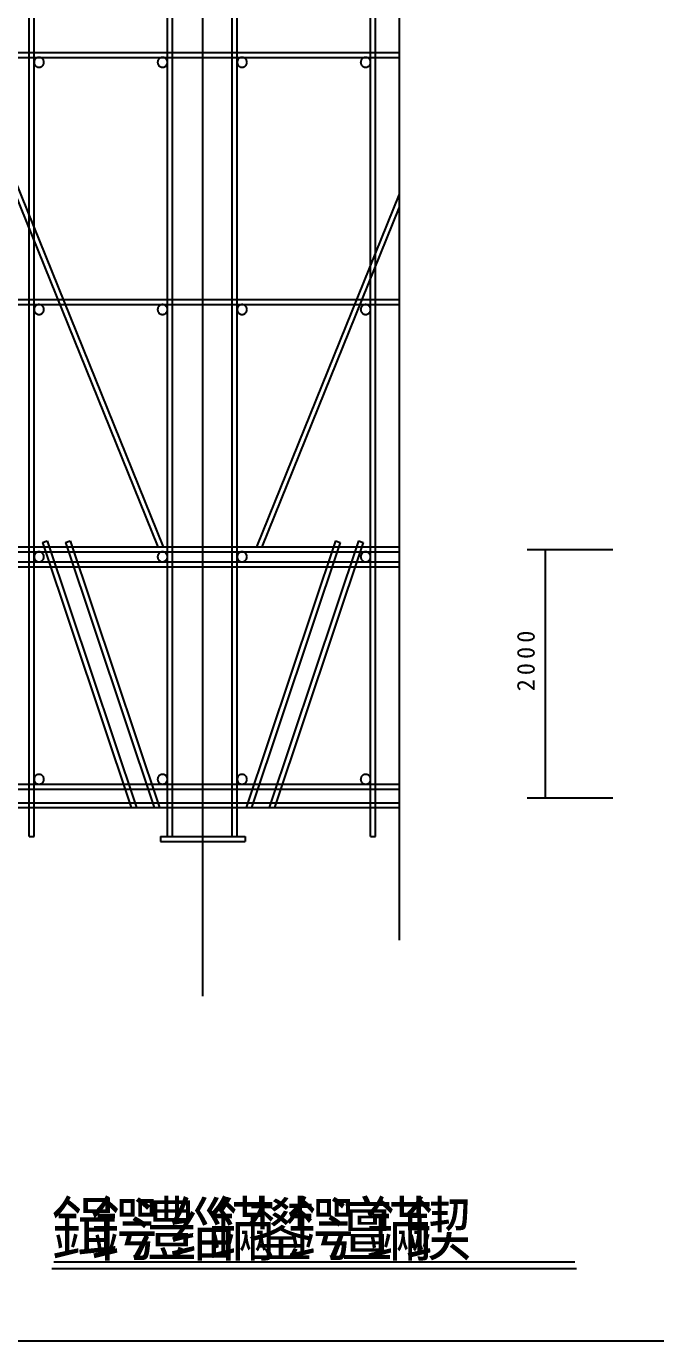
# Model space of a CAD drawing. Header units: metres. Extents: x 0 to 420, y 0 to 297.
# Drawn here: x 181.1 to 252.6, y 0 to 149.2 of the extents above; entities that cross this region are included whole.
import ezdxf

# ---------------------------------------------------------------- set-up
doc = ezdxf.new("R2010")
doc.units = ezdxf.units.M
doc.layers.add(' ', color=7, linetype='Continuous')

msp = doc.modelspace()

# ---------------------------------------------------------------- linework, layer by layer
at = {"layer": ' '}
for p, q in [((201.18, 39.12), (201.18, 291.04)), ((247.75, 89.76), (238.02, 89.76)), ((240.04, 89.76), (240.04, 61.59)), ((247.75, 61.59), (238.02, 61.59))]:
    msp.add_line(p, q, dxfattribs=at)
for p, q in [((118.3, 282.15), (196.05, 90.09)), ((118.91, 282.15), (196.66, 90.09)), ((181.45, 57.21), (181.45, 282.79)), ((182.01, 57.21), (182.01, 282.79)), ((197.16, 57.21), (197.16, 282.79)), ((197.72, 57.21), (197.72, 282.79)), ((204.51, 57.21), (204.51, 282.79)), ((205.08, 57.21), (205.08, 282.79)), ((220.23, 57.21), (220.23, 282.79)), ((220.79, 57.21), (220.79, 282.79)), ((223.49, 161.08), (223.49, 45.46)), ((84.74, 146.2), (223.49, 146.2)), ((84.74, 145.64), (223.49, 145.64)), ((223.49, 130.13), (207.28, 90.09)), ((223.49, 128.63), (207.89, 90.09)), ((84.74, 118.15), (223.49, 118.15)), ((84.74, 117.58), (223.49, 117.58)), ((84.74, 90.09), (223.49, 90.09)), ((84.74, 89.53), (223.49, 89.53)), ((182.97, 90.6), (183.5, 90.77)), ((182.97, 90.6), (193.05, 60.5)), ((183.5, 90.77), (193.64, 60.5)), ((185.57, 90.6), (186.1, 90.77)), ((185.57, 90.6), (195.65, 60.5)), ((186.1, 90.77), (196.25, 60.5)), ((216.26, 90.77), (206.11, 60.5)), ((216.79, 90.6), (206.71, 60.5)), ((218.86, 90.77), (208.72, 60.5)), ((219.39, 90.6), (209.31, 60.5)), ((216.26, 90.77), (216.79, 90.6)), ((218.86, 90.77), (219.39, 90.6)), ((84.74, 88.4), (223.49, 88.4)), ((84.74, 87.84), (223.49, 87.84)), ((84.74, 63.15), (223.49, 63.15)), ((84.74, 62.59), (223.49, 62.59)), ((84.74, 61.06), (223.49, 61.06)), ((84.74, 60.5), (223.49, 60.5)), ((181.45, 57.21), (182.01, 57.21)), ((196.38, 57.21), (205.98, 57.21)), ((196.38, 57.21), (196.38, 56.65)), ((205.98, 57.21), (205.98, 56.65)), ((220.23, 57.21), (220.79, 57.21)), ((196.38, 56.65), (205.98, 56.65)), ((184.05, 8.19), (243.6, 8.19)), ((184.24, 8.95), (243.41, 8.95)), ((0, 0), (420, 0))]:
    msp.add_line(p, q)
for points in [[(183.13, 145.08), (183.13, 145.14), (183.12, 145.19), (183.11, 145.24), (183.09, 145.3), (183.07, 145.35), (183.04, 145.39), (183, 145.44), (182.97, 145.48), (182.93, 145.52), (182.88, 145.55), (182.84, 145.58), (182.79, 145.6), (182.73, 145.62), (182.68, 145.63), (182.63, 145.64), (182.57, 145.64), (182.52, 145.64), (182.46, 145.63), (182.41, 145.62), (182.36, 145.6), (182.31, 145.58), (182.26, 145.55), (182.21, 145.52), (182.17, 145.48), (182.14, 145.44), (182.1, 145.39), (182.08, 145.35), (182.05, 145.3), (182.03, 145.24), (182.02, 145.19), (182.01, 145.14), (182.01, 145.08), (182.01, 145.03), (182.02, 144.97), (182.03, 144.92), (182.05, 144.87), (182.08, 144.82), (182.1, 144.77), (182.14, 144.73), (182.17, 144.68), (182.21, 144.65), (182.26, 144.61), (182.31, 144.59), (182.36, 144.56), (182.41, 144.54), (182.46, 144.53), (182.52, 144.52), (182.57, 144.52), (182.63, 144.52), (182.68, 144.53), (182.73, 144.54), (182.79, 144.56), (182.84, 144.59), (182.88, 144.61), (182.93, 144.65), (182.97, 144.68), (183, 144.73), (183.04, 144.77), (183.07, 144.82), (183.09, 144.87), (183.11, 144.92), (183.12, 144.97), (183.13, 145.03), (183.13, 145.08)], [(197.16, 145.08), (197.16, 145.14), (197.15, 145.19), (197.14, 145.24), (197.12, 145.3), (197.09, 145.35), (197.07, 145.39), (197.03, 145.44), (197, 145.48), (196.96, 145.52), (196.91, 145.55), (196.86, 145.58), (196.81, 145.6), (196.76, 145.62), (196.71, 145.63), (196.66, 145.64), (196.6, 145.64), (196.55, 145.64), (196.49, 145.63), (196.44, 145.62), (196.39, 145.6), (196.34, 145.58), (196.29, 145.55), (196.24, 145.52), (196.2, 145.48), (196.17, 145.44), (196.13, 145.39), (196.11, 145.35), (196.08, 145.3), (196.06, 145.24), (196.05, 145.19), (196.04, 145.14), (196.04, 145.08), (196.04, 145.03), (196.05, 144.97), (196.06, 144.92), (196.08, 144.87), (196.11, 144.82), (196.13, 144.77), (196.17, 144.73), (196.2, 144.68), (196.24, 144.65), (196.29, 144.61), (196.34, 144.59), (196.39, 144.56), (196.44, 144.54), (196.49, 144.53), (196.55, 144.52), (196.6, 144.52), (196.66, 144.52), (196.71, 144.53), (196.76, 144.54), (196.81, 144.56), (196.86, 144.59), (196.91, 144.61), (196.96, 144.65), (197, 144.68), (197.03, 144.73), (197.07, 144.77), (197.09, 144.82), (197.12, 144.87), (197.14, 144.92), (197.15, 144.97), (197.16, 145.03), (197.16, 145.08)], [(206.2, 145.08), (206.19, 145.14), (206.19, 145.19), (206.17, 145.24), (206.15, 145.3), (206.13, 145.35), (206.1, 145.39), (206.07, 145.44), (206.03, 145.48), (205.99, 145.52), (205.95, 145.55), (205.9, 145.58), (205.85, 145.6), (205.8, 145.62), (205.75, 145.63), (205.69, 145.64), (205.64, 145.64), (205.58, 145.64), (205.53, 145.63), (205.47, 145.62), (205.42, 145.6), (205.37, 145.58), (205.32, 145.55), (205.28, 145.52), (205.24, 145.48), (205.2, 145.44), (205.17, 145.39), (205.14, 145.35), (205.12, 145.3), (205.1, 145.24), (205.09, 145.19), (205.08, 145.14), (205.08, 145.08), (205.08, 145.03), (205.09, 144.97), (205.1, 144.92), (205.12, 144.87), (205.14, 144.82), (205.17, 144.77), (205.2, 144.73), (205.24, 144.68), (205.28, 144.65), (205.32, 144.61), (205.37, 144.59), (205.42, 144.56), (205.47, 144.54), (205.53, 144.53), (205.58, 144.52), (205.64, 144.52), (205.69, 144.52), (205.75, 144.53), (205.8, 144.54), (205.85, 144.56), (205.9, 144.59), (205.95, 144.61), (205.99, 144.65), (206.03, 144.68), (206.07, 144.73), (206.1, 144.77), (206.13, 144.82), (206.15, 144.87), (206.17, 144.92), (206.19, 144.97), (206.19, 145.03), (206.2, 145.08)], [(220.23, 145.08), (220.22, 145.14), (220.22, 145.19), (220.2, 145.24), (220.18, 145.3), (220.16, 145.35), (220.13, 145.39), (220.1, 145.44), (220.06, 145.48), (220.02, 145.52), (219.98, 145.55), (219.93, 145.58), (219.88, 145.6), (219.83, 145.62), (219.78, 145.63), (219.72, 145.64), (219.67, 145.64), (219.61, 145.64), (219.56, 145.63), (219.5, 145.62), (219.45, 145.6), (219.4, 145.58), (219.35, 145.55), (219.31, 145.52), (219.27, 145.48), (219.23, 145.44), (219.2, 145.39), (219.17, 145.35), (219.15, 145.3), (219.13, 145.24), (219.12, 145.19), (219.11, 145.14), (219.1, 145.08), (219.11, 145.03), (219.12, 144.97), (219.13, 144.92), (219.15, 144.87), (219.17, 144.82), (219.2, 144.77), (219.23, 144.73), (219.27, 144.68), (219.31, 144.65), (219.35, 144.61), (219.4, 144.59), (219.45, 144.56), (219.5, 144.54), (219.56, 144.53), (219.61, 144.52), (219.67, 144.52), (219.72, 144.52), (219.78, 144.53), (219.83, 144.54), (219.88, 144.56), (219.93, 144.59), (219.98, 144.61), (220.02, 144.65), (220.06, 144.68), (220.1, 144.73), (220.13, 144.77), (220.16, 144.82), (220.18, 144.87), (220.2, 144.92), (220.22, 144.97), (220.22, 145.03), (220.23, 145.08)], [(183.13, 117.02), (183.13, 117.08), (183.12, 117.13), (183.11, 117.19), (183.09, 117.24), (183.07, 117.29), (183.04, 117.33), (183, 117.38), (182.97, 117.42), (182.93, 117.46), (182.88, 117.49), (182.84, 117.52), (182.79, 117.54), (182.73, 117.56), (182.68, 117.57), (182.63, 117.58), (182.57, 117.58), (182.52, 117.58), (182.46, 117.57), (182.41, 117.56), (182.36, 117.54), (182.31, 117.52), (182.26, 117.49), (182.21, 117.46), (182.17, 117.42), (182.14, 117.38), (182.1, 117.33), (182.08, 117.29), (182.05, 117.24), (182.03, 117.19), (182.02, 117.13), (182.01, 117.08), (182.01, 117.02), (182.01, 116.97), (182.02, 116.91), (182.03, 116.86), (182.05, 116.81), (182.08, 116.76), (182.1, 116.71), (182.14, 116.67), (182.17, 116.63), (182.21, 116.59), (182.26, 116.56), (182.31, 116.53), (182.36, 116.5), (182.41, 116.49), (182.46, 116.47), (182.52, 116.46), (182.57, 116.46), (182.63, 116.46), (182.68, 116.47), (182.73, 116.49), (182.79, 116.5), (182.84, 116.53), (182.88, 116.56), (182.93, 116.59), (182.97, 116.63), (183, 116.67), (183.04, 116.71), (183.07, 116.76), (183.09, 116.81), (183.11, 116.86), (183.12, 116.91), (183.13, 116.97), (183.13, 117.02)], [(197.16, 117.02), (197.16, 117.08), (197.15, 117.13), (197.14, 117.19), (197.12, 117.24), (197.09, 117.29), (197.07, 117.33), (197.03, 117.38), (197, 117.42), (196.96, 117.46), (196.91, 117.49), (196.86, 117.52), (196.81, 117.54), (196.76, 117.56), (196.71, 117.57), (196.66, 117.58), (196.6, 117.58), (196.55, 117.58), (196.49, 117.57), (196.44, 117.56), (196.39, 117.54), (196.34, 117.52), (196.29, 117.49), (196.24, 117.46), (196.2, 117.42), (196.17, 117.38), (196.13, 117.33), (196.11, 117.29), (196.08, 117.24), (196.06, 117.19), (196.05, 117.13), (196.04, 117.08), (196.04, 117.02), (196.04, 116.97), (196.05, 116.91), (196.06, 116.86), (196.08, 116.81), (196.11, 116.76), (196.13, 116.71), (196.17, 116.67), (196.2, 116.63), (196.24, 116.59), (196.29, 116.56), (196.34, 116.53), (196.39, 116.5), (196.44, 116.49), (196.49, 116.47), (196.55, 116.46), (196.6, 116.46), (196.66, 116.46), (196.71, 116.47), (196.76, 116.49), (196.81, 116.5), (196.86, 116.53), (196.91, 116.56), (196.96, 116.59), (197, 116.63), (197.03, 116.67), (197.07, 116.71), (197.09, 116.76), (197.12, 116.81), (197.14, 116.86), (197.15, 116.91), (197.16, 116.97), (197.16, 117.02)], [(206.2, 117.02), (206.19, 117.08), (206.19, 117.13), (206.17, 117.19), (206.15, 117.24), (206.13, 117.29), (206.1, 117.33), (206.07, 117.38), (206.03, 117.42), (205.99, 117.46), (205.95, 117.49), (205.9, 117.52), (205.85, 117.54), (205.8, 117.56), (205.75, 117.57), (205.69, 117.58), (205.64, 117.58), (205.58, 117.58), (205.53, 117.57), (205.47, 117.56), (205.42, 117.54), (205.37, 117.52), (205.32, 117.49), (205.28, 117.46), (205.24, 117.42), (205.2, 117.38), (205.17, 117.33), (205.14, 117.29), (205.12, 117.24), (205.1, 117.19), (205.09, 117.13), (205.08, 117.08), (205.08, 117.02), (205.08, 116.97), (205.09, 116.91), (205.1, 116.86), (205.12, 116.81), (205.14, 116.76), (205.17, 116.71), (205.2, 116.67), (205.24, 116.63), (205.28, 116.59), (205.32, 116.56), (205.37, 116.53), (205.42, 116.5), (205.47, 116.49), (205.53, 116.47), (205.58, 116.46), (205.64, 116.46), (205.69, 116.46), (205.75, 116.47), (205.8, 116.49), (205.85, 116.5), (205.9, 116.53), (205.95, 116.56), (205.99, 116.59), (206.03, 116.63), (206.07, 116.67), (206.1, 116.71), (206.13, 116.76), (206.15, 116.81), (206.17, 116.86), (206.19, 116.91), (206.19, 116.97), (206.2, 117.02)], [(220.23, 117.02), (220.22, 117.08), (220.22, 117.13), (220.2, 117.19), (220.18, 117.24), (220.16, 117.29), (220.13, 117.33), (220.1, 117.38), (220.06, 117.42), (220.02, 117.46), (219.98, 117.49), (219.93, 117.52), (219.88, 117.54), (219.83, 117.56), (219.78, 117.57), (219.72, 117.58), (219.67, 117.58), (219.61, 117.58), (219.56, 117.57), (219.5, 117.56), (219.45, 117.54), (219.4, 117.52), (219.35, 117.49), (219.31, 117.46), (219.27, 117.42), (219.23, 117.38), (219.2, 117.33), (219.17, 117.29), (219.15, 117.24), (219.13, 117.19), (219.12, 117.13), (219.11, 117.08), (219.1, 117.02), (219.11, 116.97), (219.12, 116.91), (219.13, 116.86), (219.15, 116.81), (219.17, 116.76), (219.2, 116.71), (219.23, 116.67), (219.27, 116.63), (219.31, 116.59), (219.35, 116.56), (219.4, 116.53), (219.45, 116.5), (219.5, 116.49), (219.56, 116.47), (219.61, 116.46), (219.67, 116.46), (219.72, 116.46), (219.78, 116.47), (219.83, 116.49), (219.88, 116.5), (219.93, 116.53), (219.98, 116.56), (220.02, 116.59), (220.06, 116.63), (220.1, 116.67), (220.13, 116.71), (220.16, 116.76), (220.18, 116.81), (220.2, 116.86), (220.22, 116.91), (220.22, 116.97), (220.23, 117.02)], [(183.13, 88.96), (183.13, 89.02), (183.12, 89.07), (183.11, 89.13), (183.09, 89.18), (183.07, 89.23), (183.04, 89.28), (183, 89.32), (182.97, 89.36), (182.93, 89.4), (182.88, 89.43), (182.84, 89.46), (182.79, 89.48), (182.73, 89.5), (182.68, 89.52), (182.63, 89.52), (182.57, 89.53), (182.52, 89.52), (182.46, 89.52), (182.41, 89.5), (182.36, 89.48), (182.31, 89.46), (182.26, 89.43), (182.21, 89.4), (182.17, 89.36), (182.14, 89.32), (182.1, 89.28), (182.08, 89.23), (182.05, 89.18), (182.03, 89.13), (182.02, 89.07), (182.01, 89.02), (182.01, 88.96), (182.01, 88.91), (182.02, 88.86), (182.03, 88.8), (182.05, 88.75), (182.08, 88.7), (182.1, 88.65), (182.14, 88.61), (182.17, 88.57), (182.21, 88.53), (182.26, 88.5), (182.31, 88.47), (182.36, 88.45), (182.41, 88.43), (182.46, 88.41), (182.52, 88.41), (182.57, 88.4), (182.63, 88.41), (182.68, 88.41), (182.73, 88.43), (182.79, 88.45), (182.84, 88.47), (182.88, 88.5), (182.93, 88.53), (182.97, 88.57), (183, 88.61), (183.04, 88.65), (183.07, 88.7), (183.09, 88.75), (183.11, 88.8), (183.12, 88.86), (183.13, 88.91), (183.13, 88.96)], [(197.16, 88.96), (197.16, 89.02), (197.15, 89.07), (197.14, 89.13), (197.12, 89.18), (197.09, 89.23), (197.07, 89.28), (197.03, 89.32), (197, 89.36), (196.96, 89.4), (196.91, 89.43), (196.86, 89.46), (196.81, 89.48), (196.76, 89.5), (196.71, 89.52), (196.66, 89.52), (196.6, 89.53), (196.55, 89.52), (196.49, 89.52), (196.44, 89.5), (196.39, 89.48), (196.34, 89.46), (196.29, 89.43), (196.24, 89.4), (196.2, 89.36), (196.17, 89.32), (196.13, 89.28), (196.11, 89.23), (196.08, 89.18), (196.06, 89.13), (196.05, 89.07), (196.04, 89.02), (196.04, 88.96), (196.04, 88.91), (196.05, 88.86), (196.06, 88.8), (196.08, 88.75), (196.11, 88.7), (196.13, 88.65), (196.17, 88.61), (196.2, 88.57), (196.24, 88.53), (196.29, 88.5), (196.34, 88.47), (196.39, 88.45), (196.44, 88.43), (196.49, 88.41), (196.55, 88.41), (196.6, 88.4), (196.66, 88.41), (196.71, 88.41), (196.76, 88.43), (196.81, 88.45), (196.86, 88.47), (196.91, 88.5), (196.96, 88.53), (197, 88.57), (197.03, 88.61), (197.07, 88.65), (197.09, 88.7), (197.12, 88.75), (197.14, 88.8), (197.15, 88.86), (197.16, 88.91), (197.16, 88.96)], [(206.2, 88.96), (206.19, 89.02), (206.19, 89.07), (206.17, 89.13), (206.15, 89.18), (206.13, 89.23), (206.1, 89.28), (206.07, 89.32), (206.03, 89.36), (205.99, 89.4), (205.95, 89.43), (205.9, 89.46), (205.85, 89.48), (205.8, 89.5), (205.75, 89.52), (205.69, 89.52), (205.64, 89.53), (205.58, 89.52), (205.53, 89.52), (205.47, 89.5), (205.42, 89.48), (205.37, 89.46), (205.32, 89.43), (205.28, 89.4), (205.24, 89.36), (205.2, 89.32), (205.17, 89.28), (205.14, 89.23), (205.12, 89.18), (205.1, 89.13), (205.09, 89.07), (205.08, 89.02), (205.08, 88.96), (205.08, 88.91), (205.09, 88.86), (205.1, 88.8), (205.12, 88.75), (205.14, 88.7), (205.17, 88.65), (205.2, 88.61), (205.24, 88.57), (205.28, 88.53), (205.32, 88.5), (205.37, 88.47), (205.42, 88.45), (205.47, 88.43), (205.53, 88.41), (205.58, 88.41), (205.64, 88.4), (205.69, 88.41), (205.75, 88.41), (205.8, 88.43), (205.85, 88.45), (205.9, 88.47), (205.95, 88.5), (205.99, 88.53), (206.03, 88.57), (206.07, 88.61), (206.1, 88.65), (206.13, 88.7), (206.15, 88.75), (206.17, 88.8), (206.19, 88.86), (206.19, 88.91), (206.2, 88.96)], [(220.23, 88.96), (220.22, 89.02), (220.22, 89.07), (220.2, 89.13), (220.18, 89.18), (220.16, 89.23), (220.13, 89.28), (220.1, 89.32), (220.06, 89.36), (220.02, 89.4), (219.98, 89.43), (219.93, 89.46), (219.88, 89.48), (219.83, 89.5), (219.78, 89.52), (219.72, 89.52), (219.67, 89.53), (219.61, 89.52), (219.56, 89.52), (219.5, 89.5), (219.45, 89.48), (219.4, 89.46), (219.35, 89.43), (219.31, 89.4), (219.27, 89.36), (219.23, 89.32), (219.2, 89.28), (219.17, 89.23), (219.15, 89.18), (219.13, 89.13), (219.12, 89.07), (219.11, 89.02), (219.1, 88.96), (219.11, 88.91), (219.12, 88.86), (219.13, 88.8), (219.15, 88.75), (219.17, 88.7), (219.2, 88.65), (219.23, 88.61), (219.27, 88.57), (219.31, 88.53), (219.35, 88.5), (219.4, 88.47), (219.45, 88.45), (219.5, 88.43), (219.56, 88.41), (219.61, 88.41), (219.67, 88.4), (219.72, 88.41), (219.78, 88.41), (219.83, 88.43), (219.88, 88.45), (219.93, 88.47), (219.98, 88.5), (220.02, 88.53), (220.06, 88.57), (220.1, 88.61), (220.13, 88.65), (220.16, 88.7), (220.18, 88.75), (220.2, 88.8), (220.22, 88.86), (220.22, 88.91), (220.23, 88.96)], [(183.13, 63.71), (183.13, 63.77), (183.12, 63.82), (183.11, 63.88), (183.09, 63.93), (183.07, 63.98), (183.04, 64.02), (183, 64.07), (182.97, 64.11), (182.93, 64.15), (182.88, 64.18), (182.84, 64.21), (182.79, 64.23), (182.73, 64.25), (182.68, 64.26), (182.63, 64.27), (182.57, 64.27), (182.52, 64.27), (182.46, 64.26), (182.41, 64.25), (182.36, 64.23), (182.31, 64.21), (182.26, 64.18), (182.21, 64.15), (182.17, 64.11), (182.14, 64.07), (182.1, 64.02), (182.08, 63.98), (182.05, 63.93), (182.03, 63.88), (182.02, 63.82), (182.01, 63.77), (182.01, 63.71), (182.01, 63.66), (182.02, 63.6), (182.03, 63.55), (182.05, 63.5), (182.08, 63.45), (182.1, 63.4), (182.14, 63.36), (182.17, 63.32), (182.21, 63.28), (182.26, 63.25), (182.31, 63.22), (182.36, 63.19), (182.41, 63.18), (182.46, 63.16), (182.52, 63.15), (182.57, 63.15), (182.63, 63.15), (182.68, 63.16), (182.73, 63.18), (182.79, 63.19), (182.84, 63.22), (182.88, 63.25), (182.93, 63.28), (182.97, 63.32), (183, 63.36), (183.04, 63.4), (183.07, 63.45), (183.09, 63.5), (183.11, 63.55), (183.12, 63.6), (183.13, 63.66), (183.13, 63.71)], [(197.16, 63.71), (197.16, 63.77), (197.15, 63.82), (197.14, 63.88), (197.12, 63.93), (197.09, 63.98), (197.07, 64.02), (197.03, 64.07), (197, 64.11), (196.96, 64.15), (196.91, 64.18), (196.86, 64.21), (196.81, 64.23), (196.76, 64.25), (196.71, 64.26), (196.66, 64.27), (196.6, 64.27), (196.55, 64.27), (196.49, 64.26), (196.44, 64.25), (196.39, 64.23), (196.34, 64.21), (196.29, 64.18), (196.24, 64.15), (196.2, 64.11), (196.17, 64.07), (196.13, 64.02), (196.11, 63.98), (196.08, 63.93), (196.06, 63.88), (196.05, 63.82), (196.04, 63.77), (196.04, 63.71), (196.04, 63.66), (196.05, 63.6), (196.06, 63.55), (196.08, 63.5), (196.11, 63.45), (196.13, 63.4), (196.17, 63.36), (196.2, 63.32), (196.24, 63.28), (196.29, 63.25), (196.34, 63.22), (196.39, 63.19), (196.44, 63.18), (196.49, 63.16), (196.55, 63.15), (196.6, 63.15), (196.66, 63.15), (196.71, 63.16), (196.76, 63.18), (196.81, 63.19), (196.86, 63.22), (196.91, 63.25), (196.96, 63.28), (197, 63.32), (197.03, 63.36), (197.07, 63.4), (197.09, 63.45), (197.12, 63.5), (197.14, 63.55), (197.15, 63.6), (197.16, 63.66), (197.16, 63.71)], [(206.2, 63.71), (206.19, 63.77), (206.19, 63.82), (206.17, 63.88), (206.15, 63.93), (206.13, 63.98), (206.1, 64.02), (206.07, 64.07), (206.03, 64.11), (205.99, 64.15), (205.95, 64.18), (205.9, 64.21), (205.85, 64.23), (205.8, 64.25), (205.75, 64.26), (205.69, 64.27), (205.64, 64.27), (205.58, 64.27), (205.53, 64.26), (205.47, 64.25), (205.42, 64.23), (205.37, 64.21), (205.32, 64.18), (205.28, 64.15), (205.24, 64.11), (205.2, 64.07), (205.17, 64.02), (205.14, 63.98), (205.12, 63.93), (205.1, 63.88), (205.09, 63.82), (205.08, 63.77), (205.08, 63.71), (205.08, 63.66), (205.09, 63.6), (205.1, 63.55), (205.12, 63.5), (205.14, 63.45), (205.17, 63.4), (205.2, 63.36), (205.24, 63.32), (205.28, 63.28), (205.32, 63.25), (205.37, 63.22), (205.42, 63.19), (205.47, 63.18), (205.53, 63.16), (205.58, 63.15), (205.64, 63.15), (205.69, 63.15), (205.75, 63.16), (205.8, 63.18), (205.85, 63.19), (205.9, 63.22), (205.95, 63.25), (205.99, 63.28), (206.03, 63.32), (206.07, 63.36), (206.1, 63.4), (206.13, 63.45), (206.15, 63.5), (206.17, 63.55), (206.19, 63.6), (206.19, 63.66), (206.2, 63.71)], [(220.23, 63.71), (220.22, 63.77), (220.22, 63.82), (220.2, 63.88), (220.18, 63.93), (220.16, 63.98), (220.13, 64.02), (220.1, 64.07), (220.06, 64.11), (220.02, 64.15), (219.98, 64.18), (219.93, 64.21), (219.88, 64.23), (219.83, 64.25), (219.78, 64.26), (219.72, 64.27), (219.67, 64.27), (219.61, 64.27), (219.56, 64.26), (219.5, 64.25), (219.45, 64.23), (219.4, 64.21), (219.35, 64.18), (219.31, 64.15), (219.27, 64.11), (219.23, 64.07), (219.2, 64.02), (219.17, 63.98), (219.15, 63.93), (219.13, 63.88), (219.12, 63.82), (219.11, 63.77), (219.1, 63.71), (219.11, 63.66), (219.12, 63.6), (219.13, 63.55), (219.15, 63.5), (219.17, 63.45), (219.2, 63.4), (219.23, 63.36), (219.27, 63.32), (219.31, 63.28), (219.35, 63.25), (219.4, 63.22), (219.45, 63.19), (219.5, 63.18), (219.56, 63.16), (219.61, 63.15), (219.67, 63.15), (219.72, 63.15), (219.78, 63.16), (219.83, 63.18), (219.88, 63.19), (219.93, 63.22), (219.98, 63.25), (220.02, 63.28), (220.06, 63.32), (220.1, 63.36), (220.13, 63.4), (220.16, 63.45), (220.18, 63.5), (220.2, 63.55), (220.22, 63.6), (220.22, 63.66), (220.23, 63.71)]]:
    msp.add_lwpolyline(points)

# ---------------------------------------------------------------- texts
for s, p in [('0', (238.86, 79.21)), ('0', (238.86, 77.37)), ('0', (238.86, 75.53)), ('2', (238.86, 73.7))]:
    msp.add_text(s, height=2.02, rotation=90, dxfattribs=at).set_placement(p)
for s, p in [('鍓', (183.94, 9.73)), ('鍔', (188.4, 9.73)), ('澧', (192.86, 9.73)), ('缁', (197.33, 9.73)), ('鏋', (201.79, 9.73)), ('鐢', (206.25, 9.73)), ('鍔', (210.71, 9.73)), ('澶', (215.17, 9.73)), ('鏋', (219.64, 9.73)), ('鍥', (224.1, 9.73))]:
    msp.add_text(s, height=5.86, dxfattribs=at).set_placement(p)

doc.saveas('drawing.dxf')
